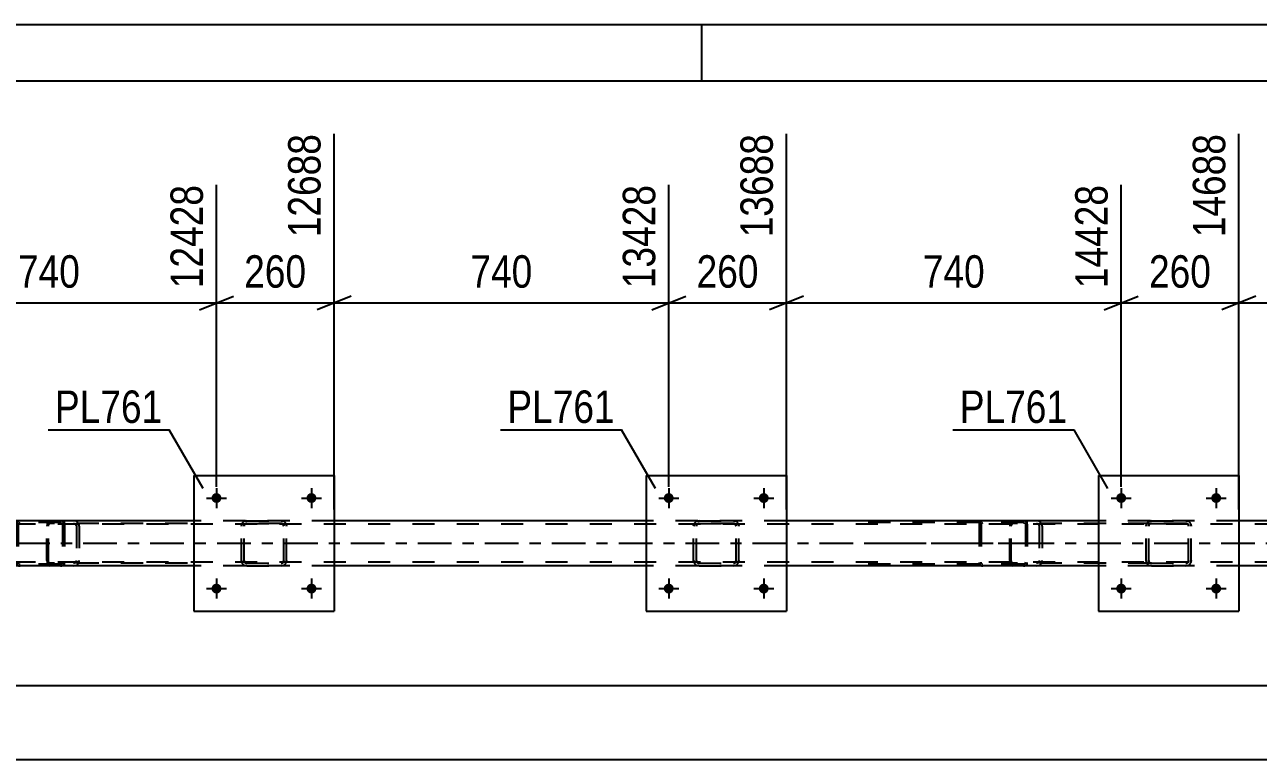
# Model space of a CAD drawing. Header units: millimetres. Extents: x 0 to 841, y 0 to 594.
# Drawn here: x 571.1 to 680.2, y 529.1 to 594 of the extents above; entities that cross this region are included whole.
import ezdxf

# ---------------------------------------------------------------- set-up
doc = ezdxf.new("R2010")
doc.units = ezdxf.units.MM
doc.linetypes.add('DXK_LINE_DOT2', pattern=[3.9198, 1.9599, -1.9599])
doc.linetypes.add('DXK_LINE_DOT3', pattern=[5.9187, 2.979, -0.9799, 0.9799, -0.9799])
doc.styles.add('Arial Narrow', font='ARIALN.TTF', dxfattribs={"height": 0.2})

# ---------------------------------------------------------------- blocks, each defined once
blk = doc.blocks.new('Unknown-318885883-1135')
at = {"color": 5, "linetype": 'Continuous'}
for p, q in [((841, 594), (0, 594)), ((631, 589), (631, 594)), ((836, 589), (5, 589))]:
    blk.add_line(p, q, dxfattribs=at)
blk = doc.blocks.new('Bolt-318885883-5263 - 5088')
at = {"linetype": 'Continuous'}
for points in [[(628.53, 544.17, -1), (627.65, 544.17, -1)], [(636.93, 544.17, -1), (636.05, 544.17, -1)]]:
    blk.add_hatch(color=1, dxfattribs=at).paths.add_polyline_path(points)
at = {"color": 1, "linetype": 'Continuous'}
for p, q in [((628.09, 545.05), (628.09, 543.29)), ((636.49, 545.05), (636.49, 543.29)), ((627.21, 544.17), (628.97, 544.17)), ((635.61, 544.17), (637.37, 544.17))]:
    blk.add_line(p, q, dxfattribs=at)
blk = doc.blocks.new('Part-318885883-5210 - 5088')
at = {"color": 7, "linetype": 'DXK_LINE_DOT2'}
for p, q in [((670.29, 549.69), (670.33, 549.87)), ((670.33, 549.87), (670.29, 549.69)), ((670.53, 549.69), (670.55, 549.78)), ((670.55, 549.78), (670.53, 549.69)), ((670.55, 549.78), (670.6, 549.86)), ((670.6, 549.86), (670.55, 549.78)), ((670.59, 550.13), (670.77, 550.17)), ((670.77, 550.17), (670.59, 550.13)), ((670.6, 549.86), (670.68, 549.91)), ((670.68, 549.91), (670.6, 549.86)), ((670.68, 549.91), (670.77, 549.93)), ((670.77, 549.93), (670.68, 549.91)), ((670.77, 550.17), (673.81, 550.17)), ((670.77, 550.17), (670.77, 550.17)), ((670.77, 550.17), (673.81, 550.17)), ((670.77, 549.93), (673.81, 549.93)), ((670.77, 549.93), (670.77, 549.93)), ((673.81, 549.93), (670.77, 549.93)), ((673.81, 550.17), (673.81, 550.17)), ((673.81, 550.17), (673.99, 550.13)), ((673.99, 550.13), (673.81, 550.17)), ((673.81, 549.93), (673.81, 549.93)), ((673.81, 549.93), (673.9, 549.91)), ((673.9, 549.91), (673.81, 549.93)), ((673.9, 549.91), (673.98, 549.86)), ((673.98, 549.86), (673.9, 549.91)), ((673.98, 549.86), (674.03, 549.78)), ((674.03, 549.78), (673.98, 549.86)), ((674.03, 549.78), (674.05, 549.69)), ((674.05, 549.69), (674.03, 549.78)), ((674.25, 549.87), (674.29, 549.69)), ((674.29, 549.69), (674.25, 549.87)), ((670.29, 546.65), (670.29, 549.69)), ((670.53, 546.65), (670.53, 549.69)), ((674.05, 546.65), (674.05, 549.69)), ((674.29, 546.65), (674.29, 549.69)), ((670.33, 546.46), (670.29, 546.65)), ((670.29, 546.65), (670.33, 546.46)), ((670.55, 546.55), (670.53, 546.65)), ((670.53, 546.65), (670.55, 546.55)), ((670.6, 546.48), (670.55, 546.55)), ((670.55, 546.55), (670.6, 546.48)), ((670.68, 546.42), (670.6, 546.48)), ((670.6, 546.48), (670.68, 546.42)), ((673.98, 546.48), (673.9, 546.42)), ((673.9, 546.42), (673.98, 546.48)), ((674.03, 546.55), (673.98, 546.48)), ((673.98, 546.48), (674.03, 546.55)), ((674.05, 546.65), (674.03, 546.55)), ((674.03, 546.55), (674.05, 546.65)), ((674.29, 546.65), (674.25, 546.46)), ((674.25, 546.46), (674.29, 546.65)), ((670.77, 546.17), (670.59, 546.2)), ((670.59, 546.2), (670.77, 546.17)), ((670.77, 546.41), (670.68, 546.42)), ((670.68, 546.42), (670.77, 546.41)), ((670.77, 546.41), (673.81, 546.41)), ((670.77, 546.41), (670.77, 546.41)), ((670.77, 546.41), (673.81, 546.41)), ((670.77, 546.17), (673.81, 546.17)), ((670.77, 546.17), (670.77, 546.17)), ((670.77, 546.17), (673.81, 546.17)), ((673.9, 546.42), (673.81, 546.41)), ((673.81, 546.41), (673.9, 546.42)), ((673.81, 546.41), (673.81, 546.41)), ((673.99, 546.2), (673.81, 546.17)), ((673.81, 546.17), (673.99, 546.2)), ((673.81, 546.17), (673.81, 546.17))]:
    blk.add_line(p, q, dxfattribs=at)
at = {"color": 7, "linetype": 'DXK_LINE_DOT3'}
blk.add_line((672.29, 548.17), (672.29, 548.17), dxfattribs=at)
at = {"color": 7, "linetype": 'DXK_LINE_DOT2'}
for centre, start, end in [((670.77, 549.69), 112.5, 157.5), ((670.77, 549.69), 112.5, 157.5), ((673.81, 549.69), 22.5, 67.5), ((673.81, 549.69), 22.5, 67.5), ((670.77, 546.65), 202.5, 247.5), ((673.81, 546.65), 292.5, 337.5), ((670.77, 546.65), 202.5, 247.5), ((673.81, 546.65), 292.5, 337.5)]:
    blk.add_arc(centre, 0.48, start, end, dxfattribs=at)
blk = doc.blocks.new('Part-318885883-5221 - 5088')
at = {"color": 2, "linetype": 'Continuous'}
for p, q in [((586.1, 554.17), (586.1, 542.17)), ((586.1, 554.17), (598.5, 554.17)), ((598.5, 554.17), (598.5, 542.17)), ((586.1, 542.17), (598.5, 542.17))]:
    blk.add_line(p, q, dxfattribs=at)
blk = doc.blocks.new('Bolt-318885883-5264 - 5088')
at = {"linetype": 'Continuous'}
for points in [[(588.54, 552.17, -1), (587.66, 552.17, -1)], [(596.94, 552.17, -1), (596.06, 552.17, -1)]]:
    blk.add_hatch(color=1, dxfattribs=at).paths.add_polyline_path(points)
at = {"color": 1, "linetype": 'Continuous'}
for p, q in [((588.1, 553.05), (588.1, 551.29)), ((596.5, 553.05), (596.5, 551.29)), ((587.22, 552.17), (588.98, 552.17)), ((595.62, 552.17), (597.38, 552.17))]:
    blk.add_line(p, q, dxfattribs=at)
blk = doc.blocks.new('Part-318885883-5117 - 5088')
at = {"color": 7, "linetype": 'DXK_LINE_DOT2'}
for p, q in [((768.09, 549.85), (90.98, 549.85)), ((598.5, 550.17), (586.1, 550.17)), ((638.49, 550.17), (626.09, 550.17)), ((678.49, 550.17), (666.09, 550.17)), ((768.09, 546.49), (90.98, 546.49)), ((598.5, 546.17), (586.1, 546.17)), ((638.49, 546.17), (626.09, 546.17)), ((678.49, 546.17), (666.09, 546.17))]:
    blk.add_line(p, q, dxfattribs=at)
at = {"color": 2, "linetype": 'Continuous'}
for p, q in [((586.1, 550.17), (558.49, 550.17)), ((626.09, 550.17), (598.5, 550.17)), ((666.09, 550.17), (638.49, 550.17)), ((706.1, 550.17), (678.49, 550.17)), ((586.1, 546.17), (558.49, 546.17)), ((626.09, 546.17), (598.5, 546.17)), ((666.09, 546.17), (638.49, 546.17)), ((706.1, 546.17), (678.49, 546.17))]:
    blk.add_line(p, q, dxfattribs=at)
at = {"color": 7, "linetype": 'DXK_LINE_DOT3'}
blk.add_line((90.98, 548.17), (768.09, 548.17), dxfattribs=at)
blk = doc.blocks.new('Part-318885883-5186 - 5088')
at = {"color": 7, "linetype": 'DXK_LINE_DOT2'}
for p, q in [((659.45, 550.17), (644.12, 550.17)), ((659.45, 550.01), (644.12, 550.01)), ((655.55, 549.97), (655.53, 549.85)), ((655.53, 549.85), (655.53, 546.49)), ((655.7, 549.85), (655.71, 549.91)), ((655.7, 549.85), (655.7, 546.49)), ((655.71, 549.91), (655.75, 549.96)), ((655.87, 550.17), (655.74, 550.14)), ((655.75, 549.96), (655.8, 549.99)), ((655.8, 549.99), (655.87, 550.01)), ((659.58, 550.14), (659.45, 550.17)), ((659.45, 550.01), (659.51, 549.99)), ((659.51, 549.99), (659.53, 549.98)), ((659.53, 549.98), (659.57, 549.96)), ((659.57, 549.96), (659.6, 549.91)), ((659.6, 549.91), (659.62, 549.85)), ((659.62, 549.85), (659.62, 546.49)), ((659.79, 549.85), (659.76, 549.97)), ((659.79, 549.85), (659.79, 546.49)), ((655.53, 546.49), (655.55, 546.36)), ((655.71, 546.43), (655.7, 546.49)), ((659.62, 546.49), (659.6, 546.43)), ((659.76, 546.36), (659.79, 546.49)), ((659.45, 546.33), (644.12, 546.33)), ((659.45, 546.17), (644.12, 546.17)), ((655.75, 546.37), (655.71, 546.43)), ((655.74, 546.19), (655.87, 546.17)), ((655.75, 546.37), (655.78, 546.35)), ((655.78, 546.35), (655.8, 546.34)), ((655.8, 546.34), (655.87, 546.33)), ((659.51, 546.34), (659.45, 546.33)), ((659.45, 546.17), (659.58, 546.19)), ((659.57, 546.37), (659.51, 546.34)), ((659.6, 546.43), (659.57, 546.37))]:
    blk.add_line(p, q, dxfattribs=at)
at = {"color": 7, "linetype": 'DXK_LINE_DOT3'}
blk.add_line((645.9, 548.17), (661.08, 548.17), dxfattribs=at)
at = {"color": 7, "linetype": 'DXK_LINE_DOT2'}
for centre, start, end in [((655.86, 549.83), 110.7583, 155.68), ((659.46, 549.83), 24.32, 69.2417), ((655.86, 546.5), 204.32, 249.2417), ((659.46, 546.5), 290.7583, 335.68)]:
    blk.add_arc(centre, 0.331, start, end, dxfattribs=at)
blk = doc.blocks.new('Part-318885883-5187 - 5088')
at = {"color": 7, "linetype": 'DXK_LINE_DOT2'}
for p, q in [((574.31, 550.17), (558.98, 550.17)), ((574.31, 550.01), (558.98, 550.01)), ((570.42, 549.97), (570.39, 549.85)), ((570.39, 549.85), (570.39, 546.49)), ((570.56, 549.85), (570.58, 549.91)), ((570.56, 549.85), (570.56, 546.49)), ((570.58, 549.91), (570.61, 549.96)), ((570.74, 550.17), (570.6, 550.14)), ((570.61, 549.96), (570.67, 549.99)), ((570.67, 549.99), (570.74, 550.01)), ((574.44, 550.14), (574.31, 550.17)), ((574.31, 550.01), (574.38, 549.99)), ((574.38, 549.99), (574.4, 549.98)), ((574.4, 549.98), (574.43, 549.96)), ((574.43, 549.96), (574.47, 549.91)), ((574.47, 549.91), (574.48, 549.85)), ((574.48, 549.85), (574.48, 546.49)), ((574.65, 549.85), (574.63, 549.97)), ((574.65, 549.85), (574.65, 546.49)), ((570.39, 546.49), (570.42, 546.36)), ((570.58, 546.43), (570.56, 546.49)), ((574.48, 546.49), (574.47, 546.43)), ((574.63, 546.36), (574.65, 546.49)), ((574.31, 546.33), (558.98, 546.33)), ((574.31, 546.17), (558.98, 546.17)), ((570.61, 546.37), (570.58, 546.43)), ((570.6, 546.19), (570.74, 546.17)), ((570.61, 546.37), (570.65, 546.35)), ((570.65, 546.35), (570.67, 546.34)), ((570.67, 546.34), (570.74, 546.33)), ((574.38, 546.34), (574.31, 546.33)), ((574.31, 546.17), (574.44, 546.19)), ((574.43, 546.37), (574.38, 546.34)), ((574.47, 546.43), (574.43, 546.37))]:
    blk.add_line(p, q, dxfattribs=at)
for centre, start, end in [((570.72, 549.83), 110.7583, 155.68), ((574.32, 549.83), 24.32, 69.2417), ((570.72, 546.5), 204.32, 249.2417), ((574.32, 546.5), 290.7583, 335.68)]:
    blk.add_arc(centre, 0.331, start, end, dxfattribs=at)
blk = doc.blocks.new('Part-318885883-5190 - 5088')
at = {"color": 7, "linetype": 'DXK_LINE_DOT2'}
for p, q in [((658.26, 549.87), (658.24, 549.69)), ((658.32, 550.03), (658.26, 549.87)), ((658.41, 550.13), (658.32, 550.03)), ((658.37, 549.69), (658.38, 549.78)), ((658.38, 549.78), (658.41, 549.86)), ((658.51, 550.17), (658.41, 550.13)), ((658.41, 549.86), (658.46, 549.91)), ((658.46, 549.91), (658.51, 549.93)), ((670.67, 550.17), (658.51, 550.17)), ((670.67, 549.93), (658.51, 549.93)), ((659.79, 549.93), (659.79, 550.17)), ((660.79, 550.13), (660.6, 550.17)), ((660.6, 549.93), (660.7, 549.91)), ((660.7, 549.91), (660.78, 549.86)), ((660.78, 549.86), (660.83, 549.78)), ((660.83, 549.78), (660.85, 549.69)), ((661.09, 549.77), (661.07, 549.87)), ((661.1, 549.69), (661.09, 549.77)), ((658.24, 546.65), (658.24, 549.69)), ((658.37, 546.65), (658.37, 549.69)), ((660.85, 549.69), (660.85, 546.65)), ((661.1, 549.69), (661.1, 546.65)), ((658.24, 546.65), (658.26, 546.46)), ((658.26, 546.46), (658.32, 546.31)), ((658.38, 546.55), (658.37, 546.65)), ((658.41, 546.48), (658.38, 546.55)), ((658.46, 546.42), (658.41, 546.48)), ((660.78, 546.48), (660.7, 546.42)), ((660.83, 546.55), (660.78, 546.48)), ((660.85, 546.65), (660.83, 546.55)), ((661.07, 546.46), (661.09, 546.56)), ((661.09, 546.56), (661.1, 546.65)), ((658.32, 546.31), (658.41, 546.2)), ((658.41, 546.2), (658.51, 546.17)), ((658.51, 546.41), (658.46, 546.42)), ((670.67, 546.41), (658.51, 546.41)), ((670.67, 546.17), (658.51, 546.17)), ((659.79, 546.17), (659.79, 546.41)), ((660.7, 546.42), (660.6, 546.41)), ((660.6, 546.17), (660.79, 546.2))]:
    blk.add_line(p, q, dxfattribs=at)
for centre, start, end in [((660.62, 549.67), 23.8494, 68.8059), ((660.62, 546.66), 291.1941, 336.1506)]:
    blk.add_arc(centre, 0.492, start, end, dxfattribs=at)
blk = doc.blocks.new('Part-318885883-5191 - 5088')
at = {"color": 7, "linetype": 'DXK_LINE_DOT2'}
for p, q in [((573.13, 549.87), (573.1, 549.69)), ((573.18, 550.03), (573.13, 549.87)), ((573.27, 550.13), (573.18, 550.03)), ((573.24, 549.69), (573.25, 549.78)), ((573.25, 549.78), (573.28, 549.86)), ((573.38, 550.17), (573.27, 550.13)), ((573.28, 549.86), (573.32, 549.91)), ((573.32, 549.91), (573.38, 549.93)), ((585.53, 550.17), (573.38, 550.17)), ((585.53, 549.93), (573.38, 549.93)), ((574.65, 549.93), (574.65, 550.17)), ((575.66, 550.13), (575.47, 550.17)), ((575.47, 549.93), (575.56, 549.91)), ((575.56, 549.91), (575.64, 549.86)), ((575.64, 549.86), (575.7, 549.78)), ((575.7, 549.78), (575.72, 549.69)), ((575.95, 549.77), (575.93, 549.87)), ((575.97, 549.69), (575.95, 549.77)), ((573.1, 546.65), (573.1, 549.69)), ((573.24, 546.65), (573.24, 549.69)), ((575.72, 549.69), (575.72, 546.65)), ((575.97, 549.69), (575.97, 546.65)), ((573.1, 546.65), (573.13, 546.46)), ((573.13, 546.46), (573.18, 546.31)), ((573.25, 546.55), (573.24, 546.65)), ((573.28, 546.48), (573.25, 546.55)), ((573.32, 546.42), (573.28, 546.48)), ((575.64, 546.48), (575.56, 546.42)), ((575.7, 546.55), (575.64, 546.48)), ((575.72, 546.65), (575.7, 546.55)), ((575.93, 546.46), (575.95, 546.56)), ((575.95, 546.56), (575.97, 546.65)), ((573.18, 546.31), (573.27, 546.2)), ((573.27, 546.2), (573.38, 546.17)), ((573.38, 546.41), (573.32, 546.42)), ((585.53, 546.41), (573.38, 546.41)), ((585.53, 546.17), (573.38, 546.17)), ((574.65, 546.17), (574.65, 546.41)), ((575.56, 546.42), (575.47, 546.41)), ((575.47, 546.17), (575.66, 546.2))]:
    blk.add_line(p, q, dxfattribs=at)
for centre, start, end in [((575.48, 549.67), 23.8494, 68.8059), ((575.48, 546.66), 291.1941, 336.1506)]:
    blk.add_arc(centre, 0.492, start, end, dxfattribs=at)
blk = doc.blocks.new('Bolt-318885883-5265 - 5088')
at = {"linetype": 'Continuous'}
for points in [[(588.54, 544.17, -1), (587.66, 544.17, -1)], [(596.94, 544.17, -1), (596.06, 544.17, -1)]]:
    blk.add_hatch(color=1, dxfattribs=at).paths.add_polyline_path(points)
at = {"color": 1, "linetype": 'Continuous'}
for p, q in [((588.1, 545.05), (588.1, 543.29)), ((596.5, 545.05), (596.5, 543.29)), ((587.22, 544.17), (588.98, 544.17)), ((595.62, 544.17), (597.38, 544.17))]:
    blk.add_line(p, q, dxfattribs=at)
blk = doc.blocks.new('Part-318885883-5215 - 5088')
at = {"color": 2, "linetype": 'Continuous'}
for p, q in [((626.09, 554.17), (626.09, 542.17)), ((626.09, 554.17), (638.49, 554.17)), ((638.49, 554.17), (638.49, 542.17)), ((626.09, 542.17), (638.49, 542.17))]:
    blk.add_line(p, q, dxfattribs=at)
blk = doc.blocks.new('Part-318885883-5216 - 5088')
at = {"color": 7, "linetype": 'DXK_LINE_DOT2'}
for p, q in [((630.29, 549.69), (630.33, 549.87)), ((630.33, 549.87), (630.29, 549.69)), ((630.53, 549.69), (630.55, 549.78)), ((630.55, 549.78), (630.53, 549.69)), ((630.55, 549.78), (630.6, 549.86)), ((630.6, 549.86), (630.55, 549.78)), ((630.59, 550.13), (630.77, 550.17)), ((630.77, 550.17), (630.59, 550.13)), ((630.6, 549.86), (630.68, 549.91)), ((630.68, 549.91), (630.6, 549.86)), ((630.68, 549.91), (630.77, 549.93)), ((630.77, 549.93), (630.68, 549.91)), ((630.77, 550.17), (633.81, 550.17)), ((630.77, 550.17), (630.77, 550.17)), ((630.77, 550.17), (633.81, 550.17)), ((630.77, 549.93), (633.81, 549.93)), ((630.77, 549.93), (630.77, 549.93)), ((633.81, 549.93), (630.77, 549.93)), ((633.81, 550.17), (633.81, 550.17)), ((633.81, 550.17), (634, 550.13)), ((634, 550.13), (633.81, 550.17)), ((633.81, 549.93), (633.81, 549.93)), ((633.81, 549.93), (633.9, 549.91)), ((633.9, 549.91), (633.81, 549.93)), ((633.9, 549.91), (633.98, 549.86)), ((633.98, 549.86), (633.9, 549.91)), ((633.98, 549.86), (634.03, 549.78)), ((634.03, 549.78), (633.98, 549.86)), ((634.03, 549.78), (634.05, 549.69)), ((634.05, 549.69), (634.03, 549.78)), ((634.26, 549.87), (634.29, 549.69)), ((634.29, 549.69), (634.26, 549.87)), ((630.29, 546.65), (630.29, 549.69)), ((630.53, 546.65), (630.53, 549.69)), ((634.05, 546.65), (634.05, 549.69)), ((634.29, 546.65), (634.29, 549.69)), ((630.33, 546.46), (630.29, 546.65)), ((630.29, 546.65), (630.33, 546.46)), ((630.55, 546.55), (630.53, 546.65)), ((630.53, 546.65), (630.55, 546.55)), ((630.6, 546.48), (630.55, 546.55)), ((630.55, 546.55), (630.6, 546.48)), ((630.68, 546.42), (630.6, 546.48)), ((630.6, 546.48), (630.68, 546.42)), ((633.98, 546.48), (633.9, 546.42)), ((633.9, 546.42), (633.98, 546.48)), ((634.03, 546.55), (633.98, 546.48)), ((633.98, 546.48), (634.03, 546.55)), ((634.05, 546.65), (634.03, 546.55)), ((634.03, 546.55), (634.05, 546.65)), ((634.29, 546.65), (634.26, 546.46)), ((634.26, 546.46), (634.29, 546.65)), ((630.77, 546.17), (630.59, 546.2)), ((630.59, 546.2), (630.77, 546.17)), ((630.77, 546.41), (630.68, 546.42)), ((630.68, 546.42), (630.77, 546.41)), ((630.77, 546.41), (633.81, 546.41)), ((630.77, 546.41), (630.77, 546.41)), ((630.77, 546.41), (633.81, 546.41)), ((630.77, 546.17), (633.81, 546.17)), ((630.77, 546.17), (630.77, 546.17)), ((630.77, 546.17), (633.81, 546.17)), ((633.9, 546.42), (633.81, 546.41)), ((633.81, 546.41), (633.9, 546.42)), ((633.81, 546.41), (633.81, 546.41)), ((634, 546.2), (633.81, 546.17)), ((633.81, 546.17), (634, 546.2)), ((633.81, 546.17), (633.81, 546.17))]:
    blk.add_line(p, q, dxfattribs=at)
at = {"color": 7, "linetype": 'DXK_LINE_DOT3'}
blk.add_line((632.29, 548.17), (632.29, 548.17), dxfattribs=at)
at = {"color": 7, "linetype": 'DXK_LINE_DOT2'}
for centre, start, end in [((630.77, 549.69), 112.5, 157.5), ((630.77, 549.69), 112.5, 157.5), ((633.81, 549.69), 22.5, 67.5), ((633.81, 549.69), 22.5, 67.5), ((630.77, 546.65), 202.5, 247.5), ((633.81, 546.65), 292.5, 337.5), ((630.77, 546.65), 202.5, 247.5), ((633.81, 546.65), 292.5, 337.5)]:
    blk.add_arc(centre, 0.48, start, end, dxfattribs=at)
blk = doc.blocks.new('Part-318885883-5222 - 5088')
at = {"color": 7, "linetype": 'DXK_LINE_DOT2'}
for p, q in [((590.3, 549.69), (590.33, 549.87)), ((590.33, 549.87), (590.3, 549.69)), ((590.54, 549.69), (590.56, 549.78)), ((590.56, 549.78), (590.54, 549.69)), ((590.56, 549.78), (590.61, 549.86)), ((590.61, 549.86), (590.56, 549.78)), ((590.59, 550.13), (590.78, 550.17)), ((590.78, 550.17), (590.59, 550.13)), ((590.61, 549.86), (590.69, 549.91)), ((590.69, 549.91), (590.61, 549.86)), ((590.69, 549.91), (590.78, 549.93)), ((590.78, 549.93), (590.69, 549.91)), ((590.78, 550.17), (593.82, 550.17)), ((590.78, 550.17), (590.78, 550.17)), ((590.78, 550.17), (593.82, 550.17)), ((590.78, 549.93), (593.82, 549.93)), ((590.78, 549.93), (590.78, 549.93)), ((593.82, 549.93), (590.78, 549.93)), ((593.82, 550.17), (593.82, 550.17)), ((593.82, 550.17), (594, 550.13)), ((594, 550.13), (593.82, 550.17)), ((593.82, 549.93), (593.82, 549.93)), ((593.82, 549.93), (593.91, 549.91)), ((593.91, 549.91), (593.82, 549.93)), ((593.91, 549.91), (593.99, 549.86)), ((593.99, 549.86), (593.91, 549.91)), ((593.99, 549.86), (594.04, 549.78)), ((594.04, 549.78), (593.99, 549.86)), ((594.04, 549.78), (594.06, 549.69)), ((594.06, 549.69), (594.04, 549.78)), ((594.26, 549.87), (594.3, 549.69)), ((594.3, 549.69), (594.26, 549.87)), ((590.3, 546.65), (590.3, 549.69)), ((590.54, 546.65), (590.54, 549.69)), ((594.06, 546.65), (594.06, 549.69)), ((594.3, 546.65), (594.3, 549.69)), ((590.33, 546.46), (590.3, 546.65)), ((590.3, 546.65), (590.33, 546.46)), ((590.56, 546.55), (590.54, 546.65)), ((590.54, 546.65), (590.56, 546.55)), ((590.61, 546.48), (590.56, 546.55)), ((590.56, 546.55), (590.61, 546.48)), ((590.69, 546.42), (590.61, 546.48)), ((590.61, 546.48), (590.69, 546.42)), ((593.99, 546.48), (593.91, 546.42)), ((593.91, 546.42), (593.99, 546.48)), ((594.04, 546.55), (593.99, 546.48)), ((593.99, 546.48), (594.04, 546.55)), ((594.06, 546.65), (594.04, 546.55)), ((594.04, 546.55), (594.06, 546.65)), ((594.3, 546.65), (594.26, 546.46)), ((594.26, 546.46), (594.3, 546.65)), ((590.78, 546.17), (590.59, 546.2)), ((590.59, 546.2), (590.78, 546.17)), ((590.78, 546.41), (590.69, 546.42)), ((590.69, 546.42), (590.78, 546.41)), ((590.78, 546.41), (593.82, 546.41)), ((590.78, 546.41), (590.78, 546.41)), ((590.78, 546.41), (593.82, 546.41)), ((590.78, 546.17), (593.82, 546.17)), ((590.78, 546.17), (590.78, 546.17)), ((590.78, 546.17), (593.82, 546.17)), ((593.91, 546.42), (593.82, 546.41)), ((593.82, 546.41), (593.91, 546.42)), ((593.82, 546.41), (593.82, 546.41)), ((594, 546.2), (593.82, 546.17)), ((593.82, 546.17), (594, 546.2)), ((593.82, 546.17), (593.82, 546.17))]:
    blk.add_line(p, q, dxfattribs=at)
at = {"color": 7, "linetype": 'DXK_LINE_DOT3'}
blk.add_line((592.3, 548.17), (592.3, 548.17), dxfattribs=at)
at = {"color": 7, "linetype": 'DXK_LINE_DOT2'}
for centre, start, end in [((590.78, 549.69), 112.5, 157.5), ((590.78, 549.69), 112.5, 157.5), ((593.82, 549.69), 22.5, 67.5), ((593.82, 549.69), 22.5, 67.5), ((590.78, 546.65), 202.5, 247.5), ((593.82, 546.65), 292.5, 337.5), ((590.78, 546.65), 202.5, 247.5), ((593.82, 546.65), 292.5, 337.5)]:
    blk.add_arc(centre, 0.48, start, end, dxfattribs=at)
blk = doc.blocks.new('Bolt-318885883-5260 - 5088')
at = {"linetype": 'Continuous'}
for points in [[(668.53, 552.17, -1), (667.65, 552.17, -1)], [(676.93, 552.17, -1), (676.05, 552.17, -1)]]:
    blk.add_hatch(color=1, dxfattribs=at).paths.add_polyline_path(points)
at = {"color": 1, "linetype": 'Continuous'}
for p, q in [((668.09, 553.05), (668.09, 551.29)), ((676.49, 553.05), (676.49, 551.29)), ((667.21, 552.17), (668.97, 552.17)), ((675.61, 552.17), (677.37, 552.17))]:
    blk.add_line(p, q, dxfattribs=at)
blk = doc.blocks.new('Bolt-318885883-5261 - 5088')
at = {"linetype": 'Continuous'}
for points in [[(668.53, 544.17, -1), (667.65, 544.17, -1)], [(676.93, 544.17, -1), (676.05, 544.17, -1)]]:
    blk.add_hatch(color=1, dxfattribs=at).paths.add_polyline_path(points)
at = {"color": 1, "linetype": 'Continuous'}
for p, q in [((668.09, 545.05), (668.09, 543.29)), ((676.49, 545.05), (676.49, 543.29)), ((667.21, 544.17), (668.97, 544.17)), ((675.61, 544.17), (677.37, 544.17))]:
    blk.add_line(p, q, dxfattribs=at)
blk = doc.blocks.new('Bolt-318885883-5262 - 5088')
at = {"linetype": 'Continuous'}
for points in [[(628.53, 552.17, -1), (627.65, 552.17, -1)], [(636.93, 552.17, -1), (636.05, 552.17, -1)]]:
    blk.add_hatch(color=1, dxfattribs=at).paths.add_polyline_path(points)
at = {"color": 1, "linetype": 'Continuous'}
for p, q in [((628.09, 553.05), (628.09, 551.29)), ((636.49, 553.05), (636.49, 551.29)), ((627.21, 552.17), (628.97, 552.17)), ((635.61, 552.17), (637.37, 552.17))]:
    blk.add_line(p, q, dxfattribs=at)
blk = doc.blocks.new('Part-318885883-5309 - 5088')
at = {"color": 2, "linetype": 'Continuous'}
for p, q in [((666.09, 554.17), (666.09, 542.17)), ((666.09, 554.17), (678.49, 554.17)), ((678.49, 554.17), (678.49, 542.17)), ((666.09, 542.17), (678.49, 542.17))]:
    blk.add_line(p, q, dxfattribs=at)
blk = doc.blocks.new('StraightDimension-318885883-16779 - 5088')
at = {"color": 7, "linetype": 'Continuous'}
for p, q in [((678.49, 551.17), (678.49, 584.35)), ((668.09, 553.17), (668.09, 579.85)), ((666.59, 568.81), (669.59, 570.01)), ((668.09, 569.41), (678.49, 569.41)), ((679.99, 570.01), (676.99, 568.81))]:
    blk.add_line(p, q, dxfattribs=at)
at = {"color": 0}
blk.add_wipeout([(676.63, 570.16), (676.63, 574.36), (669.95, 574.36), (669.95, 570.16)], dxfattribs=at)
at = {"color": 3, "style": 'Arial Narrow'}
blk.add_text('260', height=2.863, dxfattribs=at).set_placement((670.55, 570.76))
at = {"color": 0, "linetype": 'Continuous'}
blk.add_wipeout([(677.89, 584.95), (673.69, 584.95), (673.69, 574.61), (677.89, 574.61)], dxfattribs=at)
at = {"color": 3, "linetype": 'Continuous', "style": 'Arial Narrow'}
blk.add_text('14688', height=2.863, rotation=90.0002, dxfattribs=at).set_placement((677.29, 575.21))
blk = doc.blocks.new('StraightDimension-318885883-5511 - 5088')
at = {"color": 7, "linetype": 'Continuous'}
blk.add_line((90.98, 535.6), (803.55, 535.6), dxfattribs=at)
blk = doc.blocks.new('StraightDimension-318885883-6079 - 5088')
at = {"color": 7, "linetype": 'Continuous'}
blk.add_line((90.34, 529.08), (804.19, 529.08), dxfattribs=at)
blk = doc.blocks.new('StraightDimension-318885883-16784 - 5088')
at = {"color": 7, "linetype": 'Continuous'}
for p, q in [((558.49, 551.17), (558.49, 584.35)), ((588.1, 553.17), (588.1, 579.85)), ((559.99, 570.01), (556.99, 568.81)), ((558.49, 569.41), (588.1, 569.41)), ((586.6, 568.81), (589.6, 570.01))]:
    blk.add_line(p, q, dxfattribs=at)
at = {"color": 0}
blk.add_wipeout([(576.64, 570.16), (576.64, 574.36), (569.95, 574.36), (569.95, 570.16)], dxfattribs=at)
at = {"color": 3, "style": 'Arial Narrow'}
blk.add_text('740', height=2.863, dxfattribs=at).set_placement((570.55, 570.76))
at = {"color": 0, "linetype": 'Continuous'}
blk.add_wipeout([(587.5, 580.45), (583.3, 580.45), (583.3, 570.11), (587.5, 570.11)], dxfattribs=at)
at = {"color": 3, "linetype": 'Continuous', "style": 'Arial Narrow'}
blk.add_text('12428', height=2.863, rotation=90.0002, dxfattribs=at).set_placement((586.9, 570.71))
blk = doc.blocks.new('StraightDimension-318885883-16778 - 5088')
at = {"color": 7, "linetype": 'Continuous'}
for p, q in [((678.49, 551.17), (678.49, 584.35)), ((708.1, 553.17), (708.1, 579.85)), ((679.99, 570.01), (676.99, 568.81)), ((678.49, 569.41), (708.1, 569.41)), ((706.6, 568.81), (709.6, 570.01))]:
    blk.add_line(p, q, dxfattribs=at)
at = {"color": 0}
blk.add_wipeout([(696.64, 570.16), (696.64, 574.36), (689.95, 574.36), (689.95, 570.16)], dxfattribs=at)
at = {"color": 3, "style": 'Arial Narrow'}
blk.add_text('740', height=2.863, dxfattribs=at).set_placement((690.55, 570.76))
at = {"color": 0, "linetype": 'Continuous'}
blk.add_wipeout([(707.5, 580.45), (703.3, 580.45), (703.3, 570.11), (707.5, 570.11)], dxfattribs=at)
at = {"color": 3, "linetype": 'Continuous', "style": 'Arial Narrow'}
blk.add_text('15428', height=2.863, rotation=90.0002, dxfattribs=at).set_placement((706.9, 570.71))
blk = doc.blocks.new('StraightDimension-318885883-16780 - 5088')
at = {"color": 7, "linetype": 'Continuous'}
for p, q in [((638.49, 551.17), (638.49, 584.35)), ((668.09, 553.17), (668.09, 579.85)), ((639.99, 570.01), (636.99, 568.81)), ((638.49, 569.41), (668.09, 569.41)), ((666.59, 568.81), (669.59, 570.01))]:
    blk.add_line(p, q, dxfattribs=at)
at = {"color": 0}
blk.add_wipeout([(656.63, 570.16), (656.63, 574.36), (649.95, 574.36), (649.95, 570.16)], dxfattribs=at)
at = {"color": 3, "style": 'Arial Narrow'}
blk.add_text('740', height=2.863, dxfattribs=at).set_placement((650.55, 570.76))
at = {"color": 0, "linetype": 'Continuous'}
blk.add_wipeout([(667.49, 580.45), (663.29, 580.45), (663.29, 570.11), (667.49, 570.11)], dxfattribs=at)
at = {"color": 3, "linetype": 'Continuous', "style": 'Arial Narrow'}
blk.add_text('14428', height=2.863, rotation=90.0002, dxfattribs=at).set_placement((666.89, 570.71))
blk = doc.blocks.new('StraightDimension-318885883-16781 - 5088')
at = {"color": 7, "linetype": 'Continuous'}
for p, q in [((638.49, 551.17), (638.49, 584.35)), ((628.09, 553.17), (628.09, 579.85)), ((626.59, 568.81), (629.59, 570.01)), ((628.09, 569.41), (638.49, 569.41)), ((639.99, 570.01), (636.99, 568.81))]:
    blk.add_line(p, q, dxfattribs=at)
at = {"color": 0}
blk.add_wipeout([(636.63, 570.16), (636.63, 574.36), (629.95, 574.36), (629.95, 570.16)], dxfattribs=at)
at = {"color": 3, "style": 'Arial Narrow'}
blk.add_text('260', height=2.863, dxfattribs=at).set_placement((630.55, 570.76))
at = {"color": 0, "linetype": 'Continuous'}
blk.add_wipeout([(637.89, 584.95), (633.69, 584.95), (633.69, 574.61), (637.89, 574.61)], dxfattribs=at)
at = {"color": 3, "linetype": 'Continuous', "style": 'Arial Narrow'}
blk.add_text('13688', height=2.863, rotation=90.0002, dxfattribs=at).set_placement((637.29, 575.21))
blk = doc.blocks.new('StraightDimension-318885883-16782 - 5088')
at = {"color": 7, "linetype": 'Continuous'}
for p, q in [((598.5, 551.17), (598.5, 584.35)), ((628.09, 553.17), (628.09, 579.85)), ((600, 570.01), (597, 568.81)), ((598.5, 569.41), (628.09, 569.41)), ((626.59, 568.81), (629.59, 570.01))]:
    blk.add_line(p, q, dxfattribs=at)
at = {"color": 0}
blk.add_wipeout([(616.64, 570.16), (616.64, 574.36), (609.95, 574.36), (609.95, 570.16)], dxfattribs=at)
at = {"color": 3, "style": 'Arial Narrow'}
blk.add_text('740', height=2.863, dxfattribs=at).set_placement((610.55, 570.76))
at = {"color": 0, "linetype": 'Continuous'}
blk.add_wipeout([(627.49, 580.45), (623.29, 580.45), (623.29, 570.11), (627.49, 570.11)], dxfattribs=at)
at = {"color": 3, "linetype": 'Continuous', "style": 'Arial Narrow'}
blk.add_text('13428', height=2.863, rotation=90.0002, dxfattribs=at).set_placement((626.89, 570.71))
blk = doc.blocks.new('StraightDimension-318885883-16783 - 5088')
at = {"color": 7, "linetype": 'Continuous'}
for p, q in [((598.5, 551.17), (598.5, 584.35)), ((588.1, 553.17), (588.1, 579.85)), ((586.6, 568.81), (589.6, 570.01)), ((588.1, 569.41), (598.5, 569.41)), ((600, 570.01), (597, 568.81))]:
    blk.add_line(p, q, dxfattribs=at)
at = {"color": 0}
blk.add_wipeout([(596.64, 570.16), (596.64, 574.36), (589.95, 574.36), (589.95, 570.16)], dxfattribs=at)
at = {"color": 3, "style": 'Arial Narrow'}
blk.add_text('260', height=2.863, dxfattribs=at).set_placement((590.55, 570.76))
at = {"color": 0, "linetype": 'Continuous'}
blk.add_wipeout([(597.9, 584.95), (593.7, 584.95), (593.7, 574.61), (597.9, 574.61)], dxfattribs=at)
at = {"color": 3, "linetype": 'Continuous', "style": 'Arial Narrow'}
blk.add_text('12688', height=2.863, rotation=90.0002, dxfattribs=at).set_placement((597.3, 575.21))
blk = doc.blocks.new('Mark-318885883-5211 - 5088')
at = {"color": 30, "linetype": 'Continuous'}
for p in [(613.22, 558.21), (626.92, 553.02)]:
    blk.add_line(p, (623.92, 558.21), dxfattribs=at)
at = {"color": 0}
blk.add_wipeout([(623.32, 558.81), (623.32, 561.81), (613.82, 561.81), (613.82, 558.81)], dxfattribs=at)
blk.add_wipeout([(623.32, 558.81), (623.32, 561.81), (613.82, 561.81), (613.82, 558.81)], dxfattribs=at)
at = {"color": 3, "style": 'Arial Narrow'}
blk.add_text('PL761', height=2.863, dxfattribs=at).set_placement((613.82, 558.81))
blk = doc.blocks.new('Mark-318885883-5217 - 5088')
at = {"color": 30, "linetype": 'Continuous'}
for p in [(573.22, 558.21), (586.93, 553.02)]:
    blk.add_line(p, (583.93, 558.21), dxfattribs=at)
at = {"color": 0}
blk.add_wipeout([(583.33, 558.81), (583.33, 561.81), (573.82, 561.81), (573.82, 558.81)], dxfattribs=at)
blk.add_wipeout([(583.33, 558.81), (583.33, 561.81), (573.82, 561.81), (573.82, 558.81)], dxfattribs=at)
at = {"color": 3, "style": 'Arial Narrow'}
blk.add_text('PL761', height=2.863, dxfattribs=at).set_placement((573.82, 558.81))
blk = doc.blocks.new('Mark-318885883-5305 - 5088')
at = {"color": 30, "linetype": 'Continuous'}
for p in [(653.22, 558.21), (666.92, 553.02)]:
    blk.add_line(p, (663.92, 558.21), dxfattribs=at)
at = {"color": 0}
blk.add_wipeout([(663.32, 558.81), (663.32, 561.81), (653.82, 561.81), (653.82, 558.81)], dxfattribs=at)
blk.add_wipeout([(663.32, 558.81), (663.32, 561.81), (653.82, 561.81), (653.82, 558.81)], dxfattribs=at)
at = {"color": 3, "style": 'Arial Narrow'}
blk.add_text('PL761', height=2.863, dxfattribs=at).set_placement((653.82, 558.81))

msp = doc.modelspace()

# ---------------------------------------------------------------- block references
for name in ['Unknown-318885883-1135', 'Part-318885883-5221 - 5088', 'Part-318885883-5215 - 5088', 'Part-318885883-5309 - 5088', 'Bolt-318885883-5264 - 5088', 'Bolt-318885883-5262 - 5088', 'Bolt-318885883-5260 - 5088', 'Part-318885883-5117 - 5088', 'Part-318885883-5187 - 5088', 'Part-318885883-5191 - 5088', 'Part-318885883-5222 - 5088', 'Part-318885883-5216 - 5088', 'Part-318885883-5186 - 5088', 'Part-318885883-5190 - 5088', 'Part-318885883-5210 - 5088', 'Bolt-318885883-5265 - 5088', 'Bolt-318885883-5263 - 5088', 'Bolt-318885883-5261 - 5088']:
    msp.add_blockref(name, (0, 0))

# ---------------------------------------------------------------- next in the draw order: block references
for name in ['StraightDimension-318885883-16779 - 5088', 'StraightDimension-318885883-16784 - 5088', 'StraightDimension-318885883-5511 - 5088']:
    msp.add_blockref(name, (0, 0))

# ---------------------------------------------------------------- next in the draw order: block references
for name in ['StraightDimension-318885883-16780 - 5088', 'StraightDimension-318885883-16778 - 5088', 'StraightDimension-318885883-6079 - 5088']:
    msp.add_blockref(name, (0, 0))

# ---------------------------------------------------------------- next in the draw order: block references
for name in ['StraightDimension-318885883-16781 - 5088', 'Mark-318885883-5305 - 5088']:
    msp.add_blockref(name, (0, 0))

# ---------------------------------------------------------------- next in the draw order: block references
msp.add_blockref('StraightDimension-318885883-16782 - 5088', (0, 0))

# ---------------------------------------------------------------- next in the draw order: block references
for name in ['StraightDimension-318885883-16783 - 5088', 'Mark-318885883-5211 - 5088']:
    msp.add_blockref(name, (0, 0))

# ---------------------------------------------------------------- next in the draw order: block references
msp.add_blockref('Mark-318885883-5217 - 5088', (0, 0))

doc.saveas('drawing.dxf')
